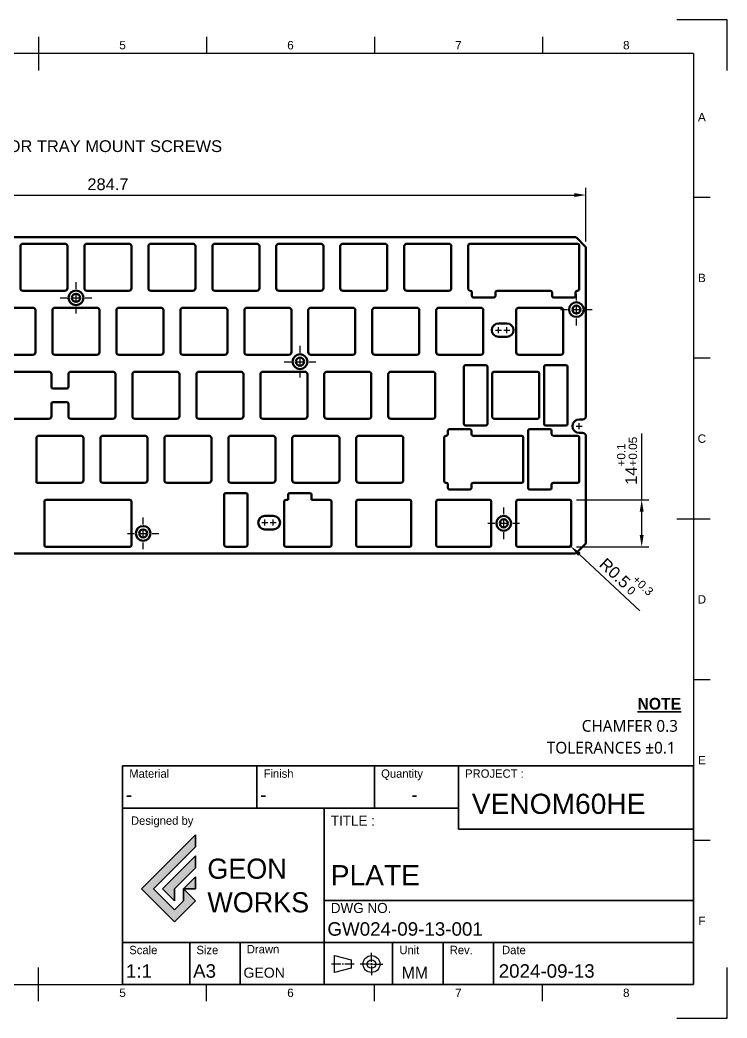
# Model space of a CAD drawing. Header units: millimetres. Extents: x 0 to 420, y 0 to 297.
# Drawn here: x 209.4 to 420, y 0 to 297 of the extents above; entities that cross this region are included whole.
import ezdxf
from ezdxf import colors
from ezdxf.entities.mleader import LeaderData, LeaderLine
from ezdxf.enums import TextEntityAlignment as Align
from ezdxf.math import Vec2, Vec3

# ---------------------------------------------------------------- set-up
doc = ezdxf.new("R2010")
doc.units = ezdxf.units.MM
doc.header["$LTSCALE"] = 0.75
doc.linetypes.add('CENTER2', pattern=[28.575, 19.05, -3.175, 3.175, -3.175])
for name, color, linetype, lineweight in [('BORDER', 7, 'Continuous', 25), ('FD_Dimensions', 7, 'Continuous', 25), ('Leaders', 7, 'Continuous', 25), ('Smart Centers', 7, 'CENTER2', 25), ('TITLEBLOCK', 7, 'Continuous', 35), ('Visible', 7, 'Continuous', 50)]:
    doc.layers.add(name, color=color, linetype=linetype, lineweight=lineweight)
doc.layers.add('SLD-0', color=7, linetype='Continuous')
doc.styles.add('FusionTitle', font='arial.ttf')
doc.styles.add('MtXpl___1', font='malgun.ttf')
doc.styles.add('MtXpl_Century_Gothic', font='GOTHIC.TTF')
doc.styles.add('MtXpl_OCR-A_BT', font='')
doc.styles.add('MtXpl_OCR-A_BT_1', font='')
doc.styles.get("Standard").update_dxf_attribs({"font": 'arial.ttf'})
doc.styles.get('MtXpl_OCR-A_BT').set_extended_font_data('OCR-A BT')
doc.styles.get('MtXpl_OCR-A_BT_1').set_extended_font_data('OCR-A BT', bold=True)
doc.dimstyles.new('Dim-ISO-25', dxfattribs={"dimtxt": 3.5, "dimasz": 3.5, "dimexe": 2.1, "dimexo": 2.1, "dimgap": 1.4, "dimtad": 1, "dimdsep": 46, "dimtxsty": 'Standard', "dimcen": 0, "dimazin": 2, "dimtp": 0.1, "dimtm": 0.1, "dimtfac": 0.714286, "dimtmove": 0, "dimatfit": 3, "dimfxl": 1, "dimarcsym": 0})

# ---------------------------------------------------------------- blocks, each defined once
blk = doc.blocks.new('ISO_A3_SHEET')
at = {"layer": 'BORDER'}
for p, q in [((215, 292), (215, 282)), ((265, 292), (265, 287)), ((315, 292), (315, 287)), ((365, 292), (365, 287)), ((410, 287), (20, 287)), ((410, 287), (410, 10)), ((415, 244.16666), (410, 244.16666)), ((415, 196.33333), (410, 196.33333)), ((415, 148.5), (405, 148.5)), ((415, 100.66667), (410, 100.66667)), ((415, 52.83334), (410, 52.83334)), ((215, 5), (215, 15)), ((20, 10), (410, 10)), ((265, 5), (265, 10)), ((315, 5), (315, 10)), ((365, 5), (365, 10))]:
    blk.add_line(p, q, dxfattribs=at)
at = {"layer": 'Defpoints'}
for p, q in [((420, 297), (405, 297)), ((420, 282), (420, 297)), ((420, 0), (420, 15)), ((405, 0), (420, 0))]:
    blk.add_line(p, q, dxfattribs=at)
at = {"layer": 'BORDER', "style": 'FusionTitle'}
for s, p in [('5', (240, 289.5)), ('6', (290, 289.5)), ('7', (340, 289.5)), ('8', (390, 289.5)), ('A', (412.5, 268.08333)), ('B', (412.5, 220.25)), ('C', (412.5, 172.41667)), ('D', (412.5, 124.58334)), ('E', (412.5, 76.75001)), ('F', (412.5, 28.91668)), ('5', (240, 7.5)), ('6', (290, 7.5)), ('7', (340, 7.5)), ('8', (390, 7.5))]:
    blk.add_text(s, height=2.5, dxfattribs=at).set_placement(p, align=Align.MIDDLE)
blk = doc.blocks.new('TITLEGW')
h = blk.add_hatch(color=256)
h.dxf.hatch_style = 1
h.paths.add_polyline_path([(-148.32, 40.97), (-148.32, 44.55), (-164.4, 28.46), (-154.57, 18.63), (-148.32, 24.89), (-151.89, 28.46), (-151.89, 24.89), (-154.57, 22.21), (-160.83, 28.46)])
h.paths.add_polyline_path([(-148.32, 34.72), (-148.32, 38.29), (-158.15, 28.46), (-154.57, 24.89), (-154.57, 28.46)], flags=17)
h.paths.add_polyline_path([(-148.32, 32.04), (-151.89, 28.46), (-148.32, 28.46)], flags=16)
for p, q in [((-170, 0), (-170, 65)), ((-170, 65), (0, 65)), ((-130, 65), (-130, 52.5)), ((-95, 65), (-95, 52.5)), ((-70, 46.25), (-70, 65)), ((0, 0), (0, 65)), ((-110, 52.5), (-170, 52.5)), ((-110, 0), (-110, 52.5)), ((-110, 52.5), (-70, 52.5)), ((-70, 46.25), (0, 46.25)), ((-148.32, 44.55), (-164.4, 28.46)), ((-148.32, 44.55), (-148.32, 40.97)), ((-148.32, 40.97), (-160.83, 28.46)), ((-148.32, 38.29), (-158.15, 28.46)), ((-148.32, 38.29), (-148.32, 34.72)), ((-148.32, 34.72), (-154.57, 28.46)), ((-148.32, 32.04), (-151.89, 28.46)), ((-148.32, 32.04), (-148.32, 28.46)), ((-164.4, 28.46), (-154.57, 18.63)), ((-160.83, 28.46), (-154.57, 22.21)), ((-158.15, 28.46), (-154.57, 24.89)), ((-154.57, 24.89), (-154.57, 28.46)), ((-151.89, 28.46), (-148.32, 24.89)), ((-151.89, 28.46), (-151.89, 24.89)), ((-151.89, 28.46), (-148.32, 28.46)), ((-148.32, 24.89), (-154.57, 18.63)), ((-151.89, 24.89), (-154.57, 22.21)), ((-110, 25), (0, 25)), ((-170, 12.5), (0, 12.5)), ((-150, 12.5), (-150, 0)), ((-135, 12.5), (-135, 0)), ((-89.58, 0), (-89.58, 12.5)), ((-74.58, 0), (-74.58, 12.5)), ((-59.58, 0), (-59.58, 12.5)), ((-95.57, 6.07), (-96.17, 6.07)), ((-95.87, 5.77), (-95.87, 6.37)), ((0, 0), (-170, 0))]:
    blk.add_line(p, q)
at = {"layer": 'SLD-0'}
for p, q in [((-95.87, 6.7), (-95.87, 9.44)), ((-105.04, 6.07), (-107.77, 6.07)), ((-106.93, 3.55), (-106.93, 8.59)), ((-106.93, 8.59), (-101.89, 7.33)), ((-104.2, 6.07), (-104.62, 6.07)), ((-101.05, 6.07), (-103.78, 6.07)), ((-101.89, 7.33), (-101.89, 4.81)), ((-96.5, 6.07), (-99.24, 6.07)), ((-95.24, 6.07), (-92.51, 6.07)), ((-95.24, 6.07), (-92.51, 6.07)), ((-101.89, 4.81), (-106.93, 3.55)), ((-95.87, 5.44), (-95.87, 2.71))]:
    blk.add_line(p, q, dxfattribs=at)
for radius in [2.52, 1.26]:
    blk.add_circle((-95.87, 6.07), radius, dxfattribs=at)
for s, height, style, p in [('%%UNOTE', 3.5, 'MtXpl_OCR-A_BT_1', (-16.67, 81.78)), ('CHAMFER 0.3', 3.5, 'MtXpl___1', (-33.28, 75.19)), ('TOLERANCES ±0.1', 3.5, 'MtXpl___1', (-43.68, 68.7)), ('Material', 2.5, 'MtXpl_OCR-A_BT', (-168, 61.5)), ('Finish', 2.5, 'MtXpl_OCR-A_BT', (-128, 61.5)), ('Quantity', 2.5, 'MtXpl_OCR-A_BT', (-93, 61.5)), ('PROJECT :', 2.5, 'MtXpl_OCR-A_BT', (-68, 61.5)), ('Designed by', 2.5, 'MtXpl_OCR-A_BT', (-167.5, 47.5)), ('TITLE :', 3, 'MtXpl_OCR-A_BT', (-108, 47.25)), ('DWG NO.', 3, 'MtXpl_OCR-A_BT', (-108, 21.25)), ('Scale', 2.5, 'MtXpl_OCR-A_BT', (-168, 9)), ('Size', 2.5, 'MtXpl_OCR-A_BT', (-148, 9)), ('Drawn', 2.5, 'MtXpl_OCR-A_BT', (-133, 9.25)), ('Unit', 2.5, 'MtXpl_OCR-A_BT', (-87.58, 9)), ('Rev.', 2.5, 'MtXpl_OCR-A_BT', (-72.58, 9)), ('Date', 2.5, 'MtXpl_OCR-A_BT', (-57, 9)), ('MM', 3.5, 'MtXpl_Century_Gothic', (-86.85, 1.75))]:
    blk.add_text(s, height=height, dxfattribs=dict(style=style)).set_placement(p)
at = {"insert": (-144.75, 37.44), "char_height": 6, "attachment_point": 1}
blk.add_mtext_dynamic_manual_height_columns('{\\fa Astro Space|b0|i0|c0|p2;GEON^JWORKS}', width=29.3157, gutter_width=12.5, heights=[0], dxfattribs=at)
for tag, p, height in [("MAT'L", (-169, 54.5), 4), ('FINISH', (-129, 54.5), 4), ('QUANTITY', (-84, 54.5), 4), ('PROJECT', (-66, 50.75), 6), ('TITLE_1', (-108, 29.5), 6), ('DWG_NO', (-109, 14.5), 4), ('SCALE', (-169, 2), 4), ('SIZE', (-149, 2), 4), ('CREATED_DATE', (-58, 2), 4), ('DRAWN', (-134, 2), 3)]:
    blk.add_attdef(tag, p, '', height=height)
blk = doc.blocks.new('*U9')
at = {"layer": 'Smart Centers', "color": 0, "ltscale": 0.75, "transparency": 16777216}
for p, q in [((0, 2.68), (0, 4.7)), ((-4.7, 0), (-2.68, 0)), ((2.68, 0), (4.7, 0)), ((0, -4.7), (0, -2.68))]:
    blk.add_line(p, q, dxfattribs=at)
at = {"layer": 'Smart Centers', "color": 0, "linetype": 'Continuous', "ltscale": 0.75, "transparency": 16777216}
for p, q in [((-0.89, 0), (0.89, 0)), ((0, -0.89), (0, 0.89))]:
    blk.add_line(p, q, dxfattribs=at)
blk = doc.blocks.new('*U10')
at = {"layer": 'Smart Centers', "color": 0, "ltscale": 0.75, "transparency": 16777216}
for p, q in [((0, 2.68), (0, 4.7)), ((-4.7, 0), (-2.68, 0)), ((2.68, 0), (4.7, 0)), ((0, -4.7), (0, -2.68))]:
    blk.add_line(p, q, dxfattribs=at)
at = {"layer": 'Smart Centers', "color": 0, "linetype": 'Continuous', "ltscale": 0.75, "transparency": 16777216}
for p, q in [((-0.89, 0), (0.89, 0)), ((0, -0.89), (0, 0.89))]:
    blk.add_line(p, q, dxfattribs=at)
blk = doc.blocks.new('*U11')
at = {"layer": 'Smart Centers', "color": 0, "ltscale": 0.75, "transparency": 16777216}
for p, q in [((0, 2.68), (0, 4.7)), ((-4.7, 0), (-2.68, 0)), ((2.68, 0), (4.7, 0)), ((0, -4.7), (0, -2.68))]:
    blk.add_line(p, q, dxfattribs=at)
at = {"layer": 'Smart Centers', "color": 0, "linetype": 'Continuous', "ltscale": 0.75, "transparency": 16777216}
for p, q in [((-0.89, 0), (0.89, 0)), ((0, -0.89), (0, 0.89))]:
    blk.add_line(p, q, dxfattribs=at)
blk = doc.blocks.new('*U12')
at = {"layer": 'Smart Centers', "color": 0, "ltscale": 0.75, "transparency": 16777216}
for p, q in [((0, 2.68), (0, 4.7)), ((-4.7, 0), (-2.68, 0)), ((2.68, 0), (4.7, 0)), ((0, -4.7), (0, -2.68))]:
    blk.add_line(p, q, dxfattribs=at)
at = {"layer": 'Smart Centers', "color": 0, "linetype": 'Continuous', "ltscale": 0.75, "transparency": 16777216}
for p, q in [((-0.89, 0), (0.89, 0)), ((0, -0.89), (0, 0.89))]:
    blk.add_line(p, q, dxfattribs=at)
blk = doc.blocks.new('*U13')
at = {"layer": 'Smart Centers', "color": 0, "ltscale": 0.75, "transparency": 16777216}
for p, q in [((0, 2.68), (0, 4.7)), ((-4.7, 0), (-2.68, 0)), ((2.68, 0), (4.7, 0)), ((0, -4.7), (0, -2.68))]:
    blk.add_line(p, q, dxfattribs=at)
at = {"layer": 'Smart Centers', "color": 0, "linetype": 'Continuous', "ltscale": 0.75, "transparency": 16777216}
for p, q in [((-0.89, 0), (0.89, 0)), ((0, -0.89), (0, 0.89))]:
    blk.add_line(p, q, dxfattribs=at)
blk = doc.blocks.new('*U14')
at = {"layer": 'Smart Centers', "color": 0, "linetype": 'Continuous', "ltscale": 0.75, "transparency": 16777216}
for p, q in [((-0.89, 0), (0.89, 0)), ((0, -0.89), (0, 0.89))]:
    blk.add_line(p, q, dxfattribs=at)
blk = doc.blocks.new('*U15')
at = {"layer": 'Smart Centers', "color": 0, "linetype": 'Continuous', "ltscale": 0.75, "transparency": 16777216}
for p, q in [((-0.89, 0), (0.89, 0)), ((0, -0.89), (0, 0.89))]:
    blk.add_line(p, q, dxfattribs=at)
blk = doc.blocks.new('*U16')
at = {"layer": 'Smart Centers', "color": 0, "linetype": 'Continuous', "ltscale": 0.75, "transparency": 16777216}
for p, q in [((-0.89, 0), (0.89, 0)), ((0, -0.89), (0, 0.89))]:
    blk.add_line(p, q, dxfattribs=at)
blk = doc.blocks.new('*U17')
at = {"layer": 'Smart Centers', "color": 0, "linetype": 'Continuous', "ltscale": 0.75, "transparency": 16777216}
for p, q in [((-0.89, 0), (0.89, 0)), ((0, -0.89), (0, 0.89))]:
    blk.add_line(p, q, dxfattribs=at)
blk = doc.blocks.new('*U21')
at = {"layer": 'Smart Centers', "color": 0, "linetype": 'Continuous', "ltscale": 0.75, "transparency": 16777216}
for p, q in [((-0.89, 0), (0.89, 0)), ((0, -0.89), (0, 0.89))]:
    blk.add_line(p, q, dxfattribs=at)
blk = doc.blocks.new('*D33')
at = {"layer": 'Defpoints', "color": 0, "transparency": 16777216}
for p in [(373.11, 154.21), (394.58, 154.21), (373.11, 140.21)]:
    blk.add_point(p, dxfattribs=at)
at = {"layer": 'FD_Dimensions', "color": 0, "lineweight": -2, "transparency": 16777216}
for p, q in [((394.58, 154.21), (394.58, 173.92)), ((375.21, 154.21), (396.68, 154.21)), ((394.58, 143.71), (394.58, 150.71)), ((375.21, 140.21), (396.68, 140.21))]:
    blk.add_line(p, q, dxfattribs=at)
at = {"layer": 'FD_Dimensions', "color": 0, "transparency": 16777216}
for points in [[(394, 150.71), (395.17, 150.71), (394.58, 154.21)], [(394, 143.71), (395.17, 143.71), (394.58, 140.21)]]:
    blk.add_solid(points, dxfattribs=at)
at = {"layer": 'FD_Dimensions', "color": 0, "transparency": 16777216, "insert": (390.21, 165.82), "char_height": 3.5, "attachment_point": 5, "rotation": 90}
blk.add_mtext('14{\\H0.71429x;\\S+0.1^ +0.05;}', dxfattribs=at)
blk = doc.blocks.new('*D34')
at = {"layer": 'Defpoints', "color": 0, "transparency": 16777216}
for p in [(373.11, 140.71), (373.47, 140.37)]:
    blk.add_point(p, dxfattribs=at)
at = {"layer": 'FD_Dimensions', "color": 0, "lineweight": -2, "transparency": 16777216}
for p, q in [((373.11, 140.71), (373.47, 140.37)), ((394.01, 121.15), (376.03, 137.98))]:
    blk.add_line(p, q, dxfattribs=at)
at = {"layer": 'FD_Dimensions', "color": 0, "transparency": 16777216}
blk.add_solid([(376.43, 138.41), (375.63, 137.55), (373.47, 140.37)], dxfattribs=at)
at = {"layer": 'FD_Dimensions', "color": 0, "transparency": 16777216, "insert": (389.98, 130.95), "char_height": 3.5, "attachment_point": 5, "rotation": 316.9037}
blk.add_mtext('R0.5{\\H0.71429x;\\S+0.3^  0;}', dxfattribs=at)
blk = doc.blocks.new('*D39')
at = {"layer": 'Defpoints', "color": 0, "transparency": 16777216}
for p in [(377.99, 244.9), (93.29, 229), (377.99, 229)]:
    blk.add_point(p, dxfattribs=at)
at = {"layer": 'FD_Dimensions', "color": 0, "lineweight": -2, "transparency": 16777216}
for p, q in [((93.29, 231.1), (93.29, 247)), ((377.99, 231.1), (377.99, 247)), ((96.79, 244.9), (147.82, 244.9)), ((151.32, 244.9), (374.49, 244.9))]:
    blk.add_line(p, q, dxfattribs=at)
at = {"layer": 'FD_Dimensions', "color": 0, "transparency": 16777216}
for points in [[(96.79, 245.48), (96.79, 244.31), (93.29, 244.9)], [(374.49, 245.48), (374.49, 244.31), (377.99, 244.9)]]:
    blk.add_solid(points, dxfattribs=at)
at = {"layer": 'FD_Dimensions', "color": 0, "transparency": 16777216, "insert": (235.64, 248.08), "char_height": 3.5, "attachment_point": 5}
blk.add_mtext('284.7', dxfattribs=at)

msp = doc.modelspace()

# ---------------------------------------------------------------- linework, layer by layer
at = {"layer": 'Visible'}
for p, q in [((374.573, 232.414), (96.702, 232.414)), ((377.695, 229.707), (375.28, 232.121)), ((209.587, 217.164), (209.587, 229.664)), ((210.337, 230.414), (222.837, 230.414)), ((223.587, 229.664), (223.587, 217.164)), ((228.637, 217.164), (228.637, 229.664)), ((229.387, 230.414), (241.887, 230.414)), ((242.637, 229.664), (242.637, 217.164)), ((247.687, 217.164), (247.687, 229.664)), ((248.437, 230.414), (260.937, 230.414)), ((261.687, 229.664), (261.687, 217.164)), ((266.737, 217.164), (266.737, 229.664)), ((267.487, 230.414), (279.987, 230.414)), ((280.737, 229.664), (280.737, 217.164)), ((285.787, 217.164), (285.787, 229.664)), ((286.537, 230.414), (299.037, 230.414)), ((299.787, 229.664), (299.787, 217.164)), ((304.837, 217.164), (304.837, 229.664)), ((305.587, 230.414), (318.087, 230.414)), ((318.837, 229.664), (318.837, 217.164)), ((323.887, 217.164), (323.887, 229.664)), ((324.637, 230.414), (337.137, 230.414)), ((337.887, 229.664), (337.887, 217.164)), ((342.937, 216.914), (342.937, 229.914)), ((343.437, 230.414), (375.487, 230.414)), ((375.987, 229.914), (375.987, 216.914)), ((377.987, 179.132), (377.987, 229)), ((222.837, 216.414), (210.337, 216.414)), ((241.887, 216.414), (229.387, 216.414)), ((260.937, 216.414), (248.437, 216.414)), ((279.987, 216.414), (267.487, 216.414)), ((299.037, 216.414), (286.537, 216.414)), ((318.087, 216.414), (305.587, 216.414)), ((337.137, 216.414), (324.637, 216.414)), ((343.524, 216.414), (343.437, 216.414)), ((344.024, 214.914), (344.024, 215.914)), ((350.524, 214.414), (344.524, 214.414)), ((351.024, 215.914), (351.024, 214.914)), ((367.4, 216.414), (351.524, 216.414)), ((367.9, 214.914), (367.9, 215.914)), ((374.4, 214.414), (368.4, 214.414)), ((374.9, 215.914), (374.9, 214.914)), ((375.487, 216.414), (375.4, 216.414)), ((200.812, 211.364), (213.312, 211.364)), ((219.862, 211.364), (232.362, 211.364)), ((238.912, 211.364), (251.412, 211.364)), ((257.962, 211.364), (270.462, 211.364)), ((277.012, 211.364), (289.512, 211.364)), ((296.062, 211.364), (308.562, 211.364)), ((315.112, 211.364), (327.612, 211.364)), ((334.162, 211.364), (346.662, 211.364)), ((357.974, 211.364), (370.474, 211.364)), ((214.062, 210.614), (214.062, 198.114)), ((219.112, 198.114), (219.112, 210.614)), ((233.112, 210.614), (233.112, 198.114)), ((238.162, 198.114), (238.162, 210.614)), ((252.162, 210.614), (252.162, 198.114)), ((257.212, 198.114), (257.212, 210.614)), ((271.212, 210.614), (271.212, 198.114)), ((276.262, 198.114), (276.262, 210.614)), ((290.262, 210.614), (290.262, 198.114)), ((295.312, 198.114), (295.312, 210.614)), ((309.312, 210.614), (309.312, 198.114)), ((314.362, 198.114), (314.362, 210.614)), ((328.362, 210.614), (328.362, 198.114)), ((333.412, 198.114), (333.412, 210.614)), ((347.412, 210.614), (347.412, 198.114)), ((357.224, 198.114), (357.224, 210.614)), ((371.224, 210.614), (371.224, 198.114)), ((351.937, 206.714), (354.437, 206.714)), ((354.437, 202.714), (351.937, 202.714)), ((213.312, 197.364), (200.812, 197.364)), ((232.362, 197.364), (219.862, 197.364)), ((251.412, 197.364), (238.912, 197.364)), ((270.462, 197.364), (257.962, 197.364)), ((289.512, 197.364), (277.012, 197.364)), ((308.562, 197.364), (296.062, 197.364)), ((327.612, 197.364), (315.112, 197.364)), ((346.662, 197.364), (334.162, 197.364)), ((370.474, 197.364), (357.974, 197.364)), ((341.643, 176.814), (341.643, 193.814)), ((342.143, 194.314), (348.143, 194.314)), ((348.643, 193.814), (348.643, 176.814)), ((365.519, 176.814), (365.519, 193.814)), ((366.019, 194.314), (372.019, 194.314)), ((372.519, 193.814), (372.519, 176.814)), ((205.575, 192.314), (218.075, 192.314)), ((218.825, 191.564), (218.825, 187.813)), ((223.875, 187.813), (223.875, 191.564)), ((224.625, 192.314), (237.125, 192.314)), ((237.875, 191.564), (237.875, 179.064)), ((242.925, 179.064), (242.925, 191.564)), ((243.675, 192.314), (256.175, 192.314)), ((256.925, 191.564), (256.925, 179.064)), ((261.975, 179.064), (261.975, 191.564)), ((262.725, 192.314), (275.225, 192.314)), ((275.975, 191.564), (275.975, 179.064)), ((281.025, 179.064), (281.025, 191.564)), ((281.775, 192.314), (294.275, 192.314)), ((295.025, 191.564), (295.025, 179.064)), ((300.075, 179.064), (300.075, 191.564)), ((300.825, 192.314), (313.325, 192.314)), ((314.075, 191.564), (314.075, 179.064)), ((319.125, 179.064), (319.125, 191.564)), ((319.875, 192.314), (332.375, 192.314)), ((333.125, 191.564), (333.125, 179.064)), ((350.081, 178.814), (350.081, 191.814)), ((350.581, 192.314), (363.581, 192.314)), ((364.081, 191.814), (364.081, 178.814)), ((219.325, 187.313), (223.375, 187.313)), ((218.825, 182.813), (218.825, 179.064)), ((223.375, 183.313), (219.325, 183.313)), ((223.875, 179.064), (223.875, 182.813)), ((218.075, 178.314), (205.575, 178.314)), ((237.125, 178.314), (224.625, 178.314)), ((256.175, 178.314), (243.675, 178.314)), ((275.225, 178.314), (262.725, 178.314)), ((294.275, 178.314), (281.775, 178.314)), ((313.325, 178.314), (300.825, 178.314)), ((332.375, 178.314), (319.875, 178.314)), ((363.581, 178.314), (350.581, 178.314)), ((337.381, 175.264), (343.381, 175.264)), ((348.143, 176.314), (342.143, 176.314)), ((361.257, 175.264), (367.257, 175.264)), ((372.019, 176.314), (366.019, 176.314)), ((375.966, 178.132), (376.987, 178.132)), ((214.35, 159.264), (214.35, 172.514)), ((215.1, 173.264), (227.6, 173.264)), ((228.35, 172.514), (228.35, 160.014)), ((233.4, 160.014), (233.4, 172.514)), ((234.15, 173.264), (246.65, 173.264)), ((247.4, 172.514), (247.4, 160.014)), ((252.45, 160.014), (252.45, 172.514)), ((253.2, 173.264), (265.7, 173.264)), ((266.45, 172.514), (266.45, 160.014)), ((271.5, 160.014), (271.5, 172.514)), ((272.25, 173.264), (284.75, 173.264)), ((285.5, 172.514), (285.5, 160.014)), ((290.55, 160.014), (290.55, 172.514)), ((291.3, 173.264), (303.8, 173.264)), ((304.55, 172.514), (304.55, 160.014)), ((309.6, 160.014), (309.6, 172.514)), ((310.35, 173.264), (322.85, 173.264)), ((323.6, 172.514), (323.6, 160.014)), ((335.794, 159.764), (335.794, 172.764)), ((336.294, 173.264), (336.381, 173.264)), ((336.881, 173.764), (336.881, 174.764)), ((343.881, 174.764), (343.881, 173.764)), ((344.381, 173.264), (358.819, 173.264)), ((359.319, 172.764), (359.319, 159.764)), ((360.757, 157.764), (360.757, 174.764)), ((367.757, 174.764), (367.757, 173.764)), ((368.257, 173.264), (375.487, 173.264)), ((376.987, 174.132), (375.966, 174.132)), ((375.987, 172.764), (375.987, 159.764)), ((377.987, 141.628), (377.987, 173.132)), ((227.6, 159.264), (214.35, 159.264)), ((246.65, 159.264), (234.15, 159.264)), ((265.7, 159.264), (253.2, 159.264)), ((284.75, 159.264), (272.25, 159.264)), ((303.8, 159.264), (291.3, 159.264)), ((322.85, 159.264), (310.35, 159.264)), ((336.381, 159.264), (336.294, 159.264)), ((336.881, 157.764), (336.881, 158.764)), ((343.881, 158.764), (343.881, 157.764)), ((358.819, 159.264), (344.381, 159.264)), ((367.757, 158.764), (367.757, 157.764)), ((375.487, 159.264), (368.257, 159.264)), ((270.237, 140.964), (270.237, 155.714)), ((270.737, 156.214), (276.737, 156.214)), ((277.237, 155.714), (277.237, 140.964)), ((289.287, 154.214), (289.287, 155.714)), ((289.787, 156.214), (295.787, 156.214)), ((296.287, 155.714), (296.287, 154.214)), ((343.381, 157.264), (337.381, 157.264)), ((367.257, 157.264), (361.257, 157.264)), ((216.731, 140.714), (216.731, 153.714)), ((217.231, 154.214), (242.137, 154.214)), ((242.637, 153.714), (242.637, 140.714)), ((288.169, 140.714), (288.169, 153.714)), ((288.669, 154.214), (289.287, 154.214)), ((296.287, 154.214), (301.669, 154.214)), ((302.169, 153.714), (302.169, 140.714)), ((309.6, 140.714), (309.6, 153.714)), ((310.1, 154.214), (325.481, 154.214)), ((325.981, 153.714), (325.981, 140.714)), ((333.412, 140.714), (333.412, 153.714)), ((333.912, 154.214), (349.294, 154.214)), ((349.794, 153.714), (349.794, 140.714)), ((357.225, 140.714), (357.225, 153.714)), ((357.725, 154.214), (373.106, 154.214)), ((373.606, 153.714), (373.606, 140.714)), ((282.387, 149.414), (284.887, 149.414)), ((284.887, 145.414), (282.387, 145.414)), ((242.137, 140.214), (217.231, 140.214)), ((276.487, 140.214), (270.987, 140.214)), ((301.669, 140.214), (288.669, 140.214)), ((325.481, 140.214), (310.1, 140.214)), ((349.294, 140.214), (333.912, 140.214)), ((373.106, 140.214), (357.725, 140.214)), ((375.28, 138.507), (377.695, 140.921)), ((374.573, 138.214), (96.702, 138.214))]:
    msp.add_line(p, q, dxfattribs=at)
at = {"layer": 'Visible', "extrusion": (0, 0, -1)}
for centre, radius in [((-226.138, 214.313), 2.2), ((-226.138, 214.313), 1.2), ((-375.138, 210.813), 2.2), ((-375.138, 210.813), 1.2), ((-292.838, 195.313), 2.2), ((-292.838, 195.313), 1.2), ((-353.508, 147.213), 2.2), ((-246.138, 144.213), 2.2), ((-353.508, 147.213), 1.2), ((-246.138, 144.213), 1.2)]:
    msp.add_circle(centre, radius, dxfattribs=at)
for centre, radius, start, end in [((-374.573, 231.414), 1, 90, 135), ((-343.437, 229.914), 0.5, 0, 90), ((-375.487, 229.914), 0.5, 90, 180), ((-376.987, 229), 1, 135, 180), ((-343.437, 216.914), 0.5, 270, 0), ((-375.487, 216.914), 0.5, 180, 270), ((-343.524, 215.914), 0.5, 90, 180), ((-344.524, 214.914), 0.5, 270, 0), ((-350.524, 214.914), 0.5, 180, 270), ((-351.524, 215.914), 0.5, 0, 90), ((-367.4, 215.914), 0.5, 90, 180), ((-368.4, 214.914), 0.5, 270, 0), ((-374.4, 214.914), 0.5, 180, 270), ((-375.4, 215.914), 0.5, 0, 90), ((-351.937, 204.714), 2, 270, 90), ((-354.437, 204.714), 2, 90, 270), ((-350.581, 191.814), 0.5, 0, 90), ((-363.581, 191.814), 0.5, 90, 180), ((-350.581, 178.814), 0.5, 270, 0), ((-363.581, 178.814), 0.5, 180, 270), ((-376.987, 179.132), 1, 180, 270), ((-337.381, 174.764), 0.5, 0, 90), ((-342.143, 176.814), 0.5, 270, 0), ((-343.381, 174.764), 0.5, 90, 180), ((-348.143, 176.814), 0.5, 180, 270), ((-361.257, 174.764), 0.5, 0, 90), ((-366.019, 176.814), 0.5, 270, 0), ((-367.257, 174.764), 0.5, 90, 180), ((-372.019, 176.814), 0.5, 180, 270), ((-375.966, 176.132), 2, 270, 90), ((-336.294, 172.764), 0.5, 0, 90), ((-336.381, 173.764), 0.5, 180, 270), ((-344.381, 173.764), 0.5, 270, 0), ((-358.819, 172.764), 0.5, 90, 180), ((-368.257, 173.764), 0.5, 270, 0), ((-375.487, 172.764), 0.5, 90, 180), ((-376.987, 173.132), 1, 90, 180), ((-336.294, 159.764), 0.5, 270, 0), ((-336.381, 158.764), 0.5, 90, 180), ((-337.381, 157.764), 0.5, 270, 0), ((-343.381, 157.764), 0.5, 180, 270), ((-344.381, 158.764), 0.5, 0, 90), ((-358.819, 159.764), 0.5, 180, 270), ((-361.257, 157.764), 0.5, 270, 0), ((-367.257, 157.764), 0.5, 180, 270), ((-368.257, 158.764), 0.5, 0, 90), ((-375.487, 159.764), 0.5, 180, 270), ((-270.737, 155.714), 0.5, 0, 90), ((-276.737, 155.714), 0.5, 90, 180), ((-217.231, 153.714), 0.5, 0, 90), ((-242.137, 153.714), 0.5, 90, 180), ((-288.669, 153.714), 0.5, 0, 90), ((-301.669, 153.714), 0.5, 90, 180), ((-310.1, 153.714), 0.5, 0, 90), ((-325.481, 153.714), 0.5, 90, 180), ((-333.912, 153.714), 0.5, 0, 90), ((-349.294, 153.714), 0.5, 90, 180), ((-357.725, 153.714), 0.5, 0, 90), ((-373.106, 153.714), 0.5, 90, 180), ((-282.387, 147.414), 2, 270, 90), ((-284.887, 147.414), 2, 90, 270), ((-217.231, 140.714), 0.5, 270, 0), ((-242.137, 140.714), 0.5, 180, 270), ((-288.669, 140.714), 0.5, 270, 0), ((-301.669, 140.714), 0.5, 180, 270), ((-310.1, 140.714), 0.5, 270, 0), ((-325.481, 140.714), 0.5, 180, 270), ((-333.912, 140.714), 0.5, 270, 0), ((-349.294, 140.714), 0.5, 180, 270), ((-357.725, 140.714), 0.5, 270, 0), ((-373.106, 140.714), 0.5, 180, 270), ((-376.987, 141.628), 1, 180, 225), ((-374.573, 139.214), 1, 225, 270)]:
    msp.add_arc(centre, radius, start, end, dxfattribs=at)
at = {"layer": 'Visible'}
for centre, radius, start, end in [((210.337, 229.664), 0.75, 90, 180), ((222.837, 229.664), 0.75, 0, 90), ((229.387, 229.664), 0.75, 90, 180), ((241.887, 229.664), 0.75, 0, 90), ((248.437, 229.664), 0.75, 90, 180), ((260.937, 229.664), 0.75, 0, 90), ((267.487, 229.664), 0.75, 90, 180), ((279.987, 229.664), 0.75, 0, 90), ((286.537, 229.664), 0.75, 90, 180), ((299.037, 229.664), 0.75, 0, 90), ((305.587, 229.664), 0.75, 90, 180), ((318.087, 229.664), 0.75, 0, 90), ((324.637, 229.664), 0.75, 90, 180), ((337.137, 229.664), 0.75, 0, 90), ((210.337, 217.164), 0.75, 180, 270), ((222.837, 217.164), 0.75, 270, 0), ((229.387, 217.164), 0.75, 180, 270), ((241.887, 217.164), 0.75, 270, 0), ((248.437, 217.164), 0.75, 180, 270), ((260.937, 217.164), 0.75, 270, 0), ((267.487, 217.164), 0.75, 180, 270), ((279.987, 217.164), 0.75, 270, 0), ((286.537, 217.164), 0.75, 180, 270), ((299.037, 217.164), 0.75, 270, 0), ((305.587, 217.164), 0.75, 180, 270), ((318.087, 217.164), 0.75, 270, 0), ((324.637, 217.164), 0.75, 180, 270), ((337.137, 217.164), 0.75, 270, 0), ((213.312, 210.614), 0.75, 0, 90), ((219.862, 210.614), 0.75, 90, 180), ((232.362, 210.614), 0.75, 0, 90), ((238.912, 210.614), 0.75, 90, 180), ((251.412, 210.614), 0.75, 0, 90), ((257.962, 210.614), 0.75, 90, 180), ((270.462, 210.614), 0.75, 0, 90), ((277.012, 210.614), 0.75, 90, 180), ((289.512, 210.614), 0.75, 0, 90), ((296.062, 210.614), 0.75, 90, 180), ((308.562, 210.614), 0.75, 0, 90), ((315.112, 210.614), 0.75, 90, 180), ((327.612, 210.614), 0.75, 0, 90), ((334.162, 210.614), 0.75, 90, 180), ((346.662, 210.614), 0.75, 0, 90), ((357.974, 210.614), 0.75, 90, 180), ((370.474, 210.614), 0.75, 0, 90), ((213.312, 198.114), 0.75, 270, 0), ((219.862, 198.114), 0.75, 180, 270), ((232.362, 198.114), 0.75, 270, 0), ((238.912, 198.114), 0.75, 180, 270), ((251.412, 198.114), 0.75, 270, 0), ((257.962, 198.114), 0.75, 180, 270), ((270.462, 198.114), 0.75, 270, 0), ((277.012, 198.114), 0.75, 180, 270), ((289.512, 198.114), 0.75, 270, 0), ((296.062, 198.114), 0.75, 180, 270), ((308.562, 198.114), 0.75, 270, 0), ((315.112, 198.114), 0.75, 180, 270), ((327.612, 198.114), 0.75, 270, 0), ((334.162, 198.114), 0.75, 180, 270), ((346.662, 198.114), 0.75, 270, 0), ((357.974, 198.114), 0.75, 180, 270), ((370.474, 198.114), 0.75, 270, 0), ((342.143, 193.814), 0.5, 90, 180), ((348.143, 193.814), 0.5, 0, 90), ((366.019, 193.814), 0.5, 90, 180), ((372.019, 193.814), 0.5, 0, 90), ((218.075, 191.564), 0.75, 0, 90), ((224.625, 191.564), 0.75, 90, 180), ((237.125, 191.564), 0.75, 0, 90), ((243.675, 191.564), 0.75, 90, 180), ((256.175, 191.564), 0.75, 0, 90), ((262.725, 191.564), 0.75, 90, 180), ((275.225, 191.564), 0.75, 0, 90), ((281.775, 191.564), 0.75, 90, 180), ((294.275, 191.564), 0.75, 0, 90), ((300.825, 191.564), 0.75, 90, 180), ((313.325, 191.564), 0.75, 0, 90), ((319.875, 191.564), 0.75, 90, 180), ((332.375, 191.564), 0.75, 0, 90), ((219.325, 187.813), 0.5, 180, 270), ((223.375, 187.813), 0.5, 270, 0), ((219.325, 182.813), 0.5, 90, 180), ((223.375, 182.813), 0.5, 0, 90), ((218.075, 179.064), 0.75, 270, 0), ((224.625, 179.064), 0.75, 180, 270), ((237.125, 179.064), 0.75, 270, 0), ((243.675, 179.064), 0.75, 180, 270), ((256.175, 179.064), 0.75, 270, 0), ((262.725, 179.064), 0.75, 180, 270), ((275.225, 179.064), 0.75, 270, 0), ((281.775, 179.064), 0.75, 180, 270), ((294.275, 179.064), 0.75, 270, 0), ((300.825, 179.064), 0.75, 180, 270), ((313.325, 179.064), 0.75, 270, 0), ((319.875, 179.064), 0.75, 180, 270), ((332.375, 179.064), 0.75, 270, 0), ((215.1, 172.514), 0.75, 90, 180), ((227.6, 172.514), 0.75, 0, 90), ((234.15, 172.514), 0.75, 90, 180), ((246.65, 172.514), 0.75, 0, 90), ((253.2, 172.514), 0.75, 90, 180), ((265.7, 172.514), 0.75, 0, 90), ((272.25, 172.514), 0.75, 90, 180), ((284.75, 172.514), 0.75, 0, 90), ((291.3, 172.514), 0.75, 90, 180), ((303.8, 172.514), 0.75, 0, 90), ((310.35, 172.514), 0.75, 90, 180), ((322.85, 172.514), 0.75, 0, 90), ((227.6, 160.014), 0.75, 270, 0), ((234.15, 160.014), 0.75, 180, 270), ((246.65, 160.014), 0.75, 270, 0), ((253.2, 160.014), 0.75, 180, 270), ((265.7, 160.014), 0.75, 270, 0), ((272.25, 160.014), 0.75, 180, 270), ((284.75, 160.014), 0.75, 270, 0), ((291.3, 160.014), 0.75, 180, 270), ((303.8, 160.014), 0.75, 270, 0), ((310.35, 160.014), 0.75, 180, 270), ((322.85, 160.014), 0.75, 270, 0), ((289.787, 155.714), 0.5, 90, 180), ((295.787, 155.714), 0.5, 0, 90), ((270.987, 140.964), 0.75, 180, 270), ((276.487, 140.964), 0.75, 270, 0)]:
    msp.add_arc(centre, radius, start, end, dxfattribs=at)

# ---------------------------------------------------------------- block references
at = {"layer": 'BORDER'}
msp.add_blockref('ISO_A3_SHEET', (0, 0), dxfattribs=at)
at = {"layer": 'Smart Centers', "ltscale": 0.75}
for name, p in [('*U9', (226.138, 214.313)), ('*U12', (375.138, 210.813)), ('*U16', (351.937, 204.714)), ('*U17', (354.437, 204.714)), ('*U13', (292.838, 195.313)), ('*U21', (375.966, 176.132)), ('*U11', (353.508, 147.213)), ('*U10', (246.138, 144.213)), ('*U14', (282.387, 147.414)), ('*U15', (284.887, 147.414))]:
    msp.add_blockref(name, p, dxfattribs=at)
at = {"layer": 'TITLEBLOCK'}
msp.add_blockref('TITLEGW', (410, 10), dxfattribs=at).add_auto_attribs({"MAT'L": '-', 'FINISH': '-', 'SCALE': '1:1', 'TITLE_1': 'PLATE', 'SIZE': 'A3', 'QUANTITY': '-', 'DWG_NO': 'GW024-09-13-001', 'DRAWN': 'GEON', 'CREATED_DATE': '2024-09-13', 'PROJECT': 'VENOM60HE'})

# ---------------------------------------------------------------- dimensions: what is measured, and where the dimension line sits
at = {"layer": 'FD_Dimensions'}
dim = msp.add_linear_dim(base=(377.987, 244.895), p1=(93.287, 229), p2=(377.987, 229), dimstyle='Dim-ISO-25', override={"dimlfac": 1}, dxfattribs=at)
dim.commit()
dim.dimension.update_dxf_attribs({"geometry": '*D39', "text_midpoint": (235.637, 244.895), "dimtype": 160})
dim = msp.add_linear_dim(base=(394.583, 154.214), p1=(373.106, 140.214), p2=(373.106, 154.214), angle=270, dimstyle='Dim-ISO-25', override={"dimlfac": 1, "dimtol": 1, "dimtm": -0.05}, dxfattribs=at)
dim.commit()
dim.dimension.update_dxf_attribs({"geometry": '*D33', "text_midpoint": (394.583, 165.818), "dimtype": 160})
dim = msp.add_radius_dim(center=(373.106, 140.714), mpoint=(373.471, 140.372), dimstyle='Dim-ISO-25', override={"dimgap": 1.4, "dimlfac": 1, "dimse1": 1, "dimclrd": 0, "dimclre": 0, "dimtol": 1, "dimlim": 0, "dimtp": 0.3, "dimtm": 0}, dxfattribs=at)
dim.commit()
dim.dimension.update_dxf_attribs({"geometry": '*D34', "text_midpoint": (386.973, 127.739), "dimtype": 164})

# ---------------------------------------------------------------- leaders
at = {"layer": 'Leaders'}
ml = msp.add_multileader_mtext('Standard', dxfattribs=at)
ml.set_content('%%C4.0 SLOT HOLE FOR TRAY MOUNT SCREWS', color=256)
ml.set_leader_properties()
ml.build(insert=Vec2(0, 0))
ml.multileader.update_dxf_attribs({"text_left_attachment_type": 5, "text_right_attachment_type": 5, "dogleg_length": 3.5, "arrow_head_size": 3.5})
ctx = ml.context
ctx.base_point, ctx.char_height, ctx.arrow_head_size, ctx.landing_gap_size, ctx.plane_origin = Vec3(162.06, 256.87), 3.5, 3.5, 0, Vec3(109.045, 216.198)
ctx.left_attachment, ctx.right_attachment = 5, 5
notes = []
notes.append((ctx, [(0, (1, 1, 0), (158.56, 256.87), (1, 0), 3.5, [(0, [(120.668, 206.397)], 0, [])])]))
ctx.mtext.insert, ctx.mtext.flow_direction = Vec3(162.06, 261.199), 5
for ctx, leaders in notes:
    for number, flags, end, landing, length, lines in leaders:
        leader = LeaderData()
        leader.index, (leader.has_last_leader_line, leader.has_dogleg_vector, leader.attachment_direction) = number, flags
        leader.last_leader_point, leader.dogleg_vector, leader.dogleg_length = Vec3(end), Vec3(landing), length
        for number, points, colour, breaks in lines:
            line = LeaderLine()
            line.index, line.vertices, line.color, line.breaks = number, Vec3.list(points), colors.encode_raw_color(colour), breaks
            leader.lines.append(line)
        ctx.leaders.append(leader)

doc.saveas('drawing.dxf')
